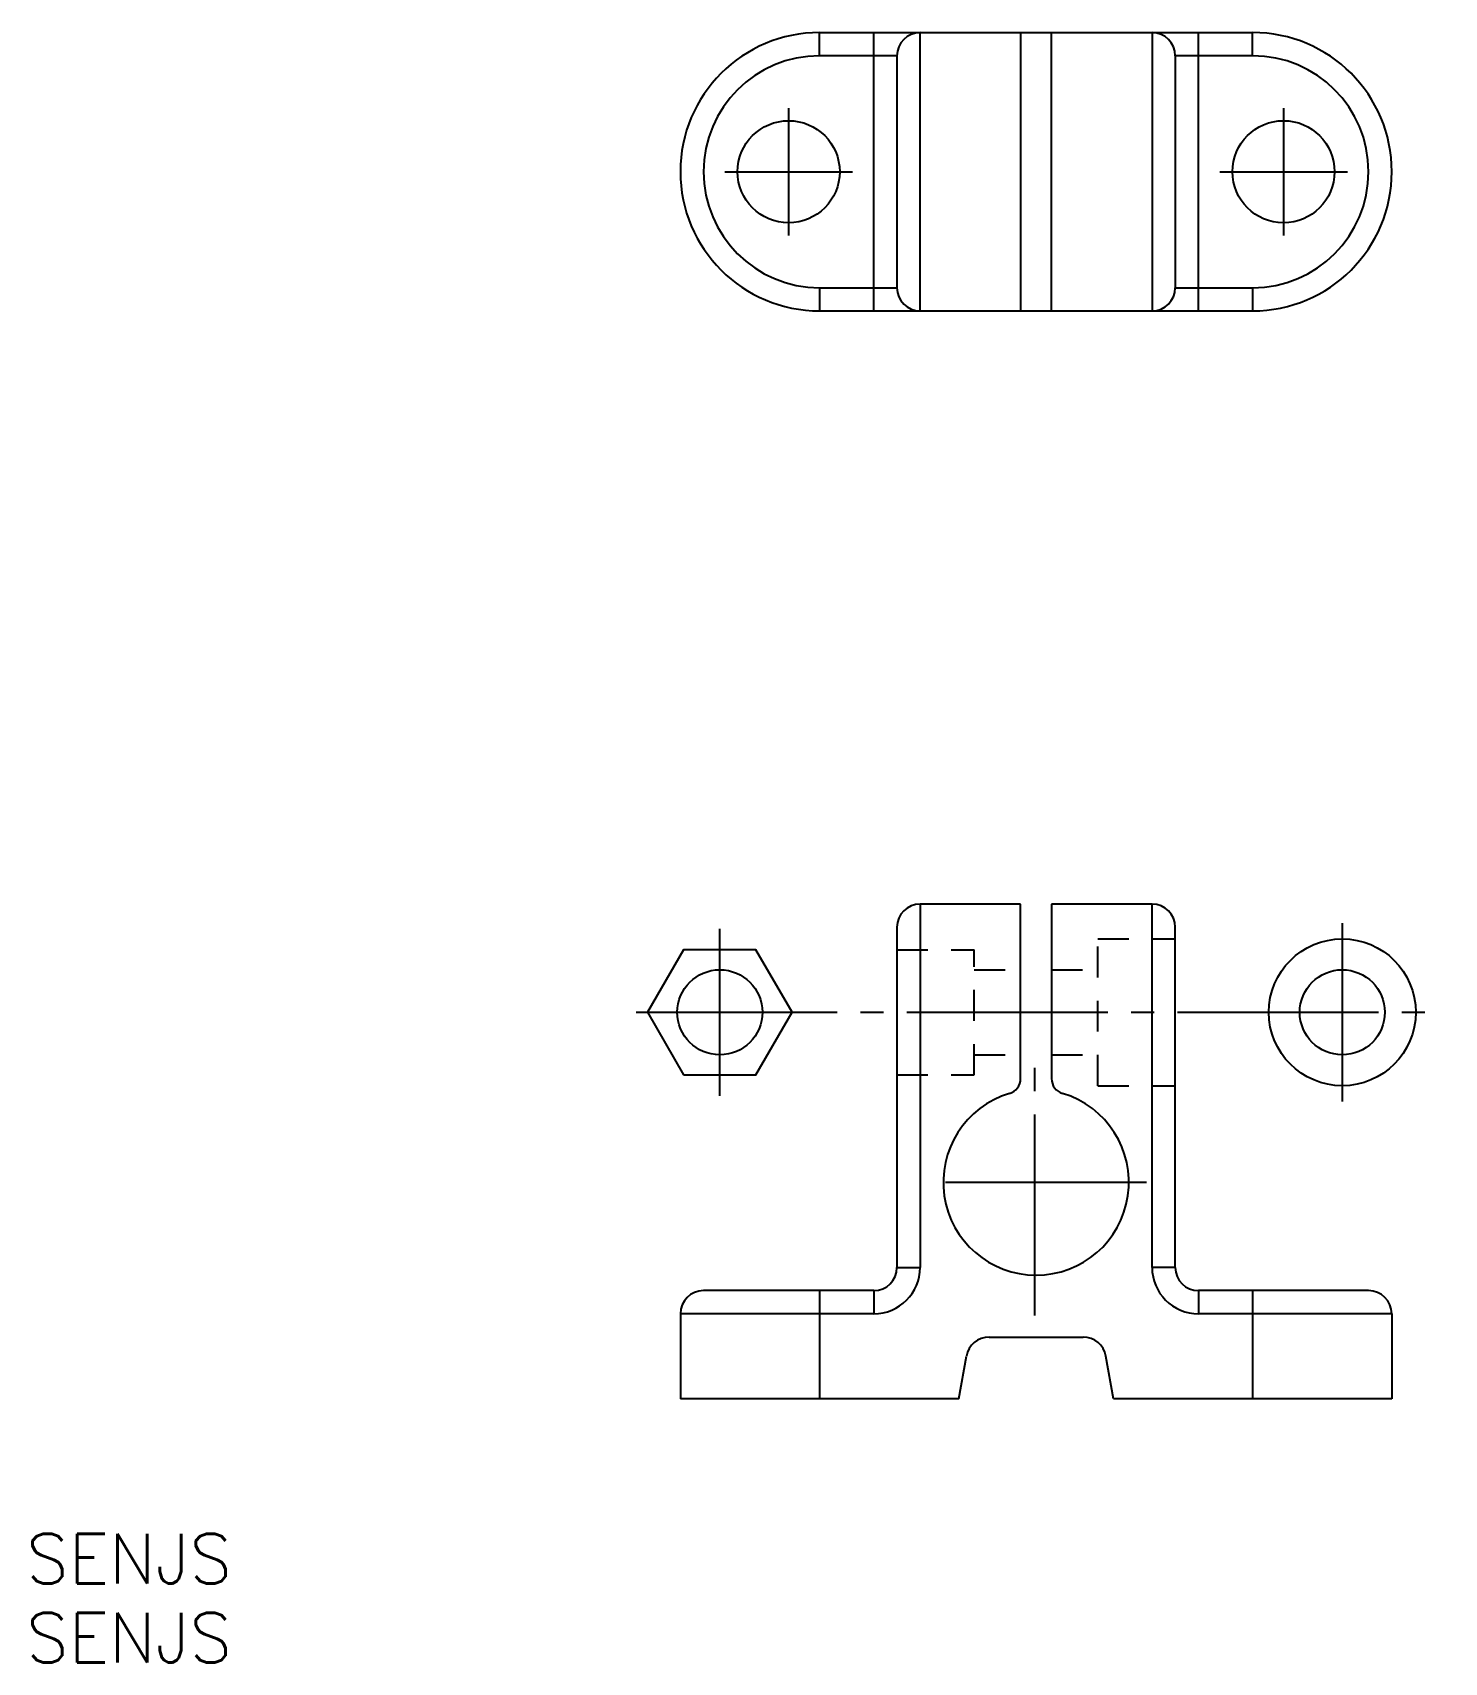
# Model space of a CAD drawing. Extents: x 39 to 130, y 100 to 206.
import ezdxf

# ---------------------------------------------------------------- set-up
doc = ezdxf.new("R2010")
doc.units = 0
doc.linetypes.add('CENTER', pattern=[17.5, 13, -1.5, 1.5, -1.5])
doc.linetypes.add('DASHED', pattern=[3.5, 2, -1.5])
doc.layers.get('0').update_dxf_attribs({"linetype": 'CONTINUOUS'})
doc.layers.add('CENTER', color=1, linetype='CENTER')
doc.layers.add('寸法線', color=7, linetype='CONTINUOUS')
doc.styles.get("Standard").update_dxf_attribs({"font": 'txt.shx', "bigfont": '@extfont2.shx'})

msp = doc.modelspace()

# ---------------------------------------------------------------- linework, layer by layer
at = {"linetype": 'CONTINUOUS'}
for p, q in [((90, 204.16), (90, 205.66)), ((93.5, 187.66), (93.5, 205.66)), ((96.5, 187.66), (96.5, 205.66)), ((111.5, 205.66), (111.5, 187.66)), ((114.5, 187.66), (114.5, 205.66)), ((118, 204.16), (118, 205.66)), ((95, 204.16), (90, 204.16)), ((118, 204.16), (113, 204.16)), ((90, 189.16), (90, 187.66)), ((90, 189.16), (95, 189.16)), ((113, 189.16), (118, 189.16)), ((118, 189.16), (118, 187.66)), ((96.5, 149.3), (96.5, 125.8)), ((111.5, 125.8), (111.5, 149.3)), ((95, 125.8), (96.5, 125.8)), ((113, 125.8), (111.5, 125.8)), ((90, 124.3), (90, 117.3)), ((93.5, 124.3), (93.5, 122.8)), ((114.5, 124.3), (114.5, 122.8)), ((118, 124.3), (118, 117.3)), ((93.5, 122.8), (81, 122.8)), ((127, 122.8), (114.5, 122.8))]:
    msp.add_line(p, q, dxfattribs=at)
at = {"color": 7, "linetype": 'CONTINUOUS'}
for p, q in [((90, 205.66), (118, 205.66)), ((103, 205.66), (103, 187.66)), ((105, 187.66), (105, 205.66)), ((95, 204.16), (95, 189.16)), ((113, 204.16), (113, 189.16)), ((90, 187.66), (118, 187.66)), ((103, 149.3), (96.5, 149.3)), ((103, 138.01), (103, 149.3)), ((105, 149.3), (105, 138.01)), ((111.5, 149.3), (105, 149.3)), ((95, 147.8), (95, 125.8)), ((113, 125.8), (113, 147.8)), ((93.5, 124.3), (82.5, 124.3)), ((125.5, 124.3), (114.5, 124.3)), ((81, 122.8), (81, 117.3)), ((127, 122.8), (127, 117.3)), ((100.97, 121.3), (107.04, 121.3)), ((99, 117.3), (99.49, 120.06)), ((109, 117.3), (108.52, 120.06)), ((99, 117.3), (81, 117.3)), ((127, 117.3), (109, 117.3))]:
    msp.add_line(p, q, dxfattribs=at)
at = {"color": 3, "linetype": 'DASHED'}
for p, q in [((108, 137.55), (108, 147.05)), ((108, 147.05), (113, 147.05)), ((95, 146.35), (100, 146.35)), ((100, 138.25), (100, 146.35)), ((100, 145.05), (103, 145.05)), ((105, 145.05), (108, 145.05)), ((100, 139.55), (103, 139.55)), ((105, 139.55), (108, 139.55)), ((95, 138.25), (100, 138.25)), ((108, 137.55), (113, 137.55))]:
    msp.add_line(p, q, dxfattribs=at)
at = {"color": 7, "linetype": 'CONTINUOUS'}
for centre, radius in [((88, 196.66), 3.3), ((120, 196.66), 3.3), ((123.8, 142.3), 4.75), ((83.55, 142.3), 2.75), ((123.8, 142.3), 2.75)]:
    msp.add_circle(centre, radius, dxfattribs=at)
for centre, radius, start, end in [((90, 196.66), 9, 90, 270), ((96.5, 204.16), 1.5, 90, 180), ((111.5, 204.16), 1.5, 0, 90), ((118, 196.66), 9, 270, 90), ((96.5, 189.16), 1.5, 180, 270), ((111.5, 189.16), 1.5, 270, 0), ((96.5, 147.8), 1.5, 90, 180), ((111.5, 147.8), 1.5, 0, 90), ((104, 131.3), 6, 106.6015, 73.3985), ((102, 138.01), 1, 286.6015, 0), ((106, 138.01), 1, 180, 253.3985), ((93.5, 125.8), 1.5, 270, 0), ((114.5, 125.8), 1.5, 180, 270), ((82.5, 122.8), 1.5, 90, 180), ((125.5, 122.8), 1.5, 0, 90), ((100.97, 119.8), 1.5, 90, 170), ((107.04, 119.8), 1.5, 10, 90)]:
    msp.add_arc(centre, radius, start, end, dxfattribs=at)
at = {"linetype": 'CONTINUOUS'}
for centre, radius, start, end in [((90, 196.66), 7.5, 90, 270), ((118, 196.66), 7.5, 270, 90), ((93.5, 125.8), 3, 270, 0), ((114.5, 125.8), 3, 180, 270)]:
    msp.add_arc(centre, radius, start, end, dxfattribs=at)
at = {"layer": 'CENTER', "color": 1, "linetype": 'CENTER'}
for p, q in [((88, 200.78), (88, 192.53)), ((120, 200.78), (120, 192.53)), ((83.88, 196.66), (92.13, 196.66)), ((115.88, 196.66), (124.13, 196.66)), ((83.55, 136.89), (83.55, 147.7)), ((123.8, 148.06), (123.8, 136.54)), ((78.14, 142.3), (130.4, 142.3)), ((103.91, 122.7), (103.91, 139.9)), ((111.14, 131.3), (96.68, 131.3))]:
    msp.add_line(p, q, dxfattribs=at)
at = {"layer": '寸法線', "color": 7, "linetype": 'CONTINUOUS'}
msp.add_lwpolyline([(81.21, 138.25), (85.88, 138.25), (88.22, 142.3), (85.88, 146.35), (81.21, 146.35), (78.87, 142.3)], close=True, dxfattribs=at)

# ---------------------------------------------------------------- texts
at = {"color": 7, "linetype": 'CONTINUOUS'}
for p in [(38.7, 105.37), (38.7, 100.26)]:
    msp.add_text('SENJS', height=3.2, dxfattribs=at).set_placement(p)

doc.saveas('drawing.dxf')
